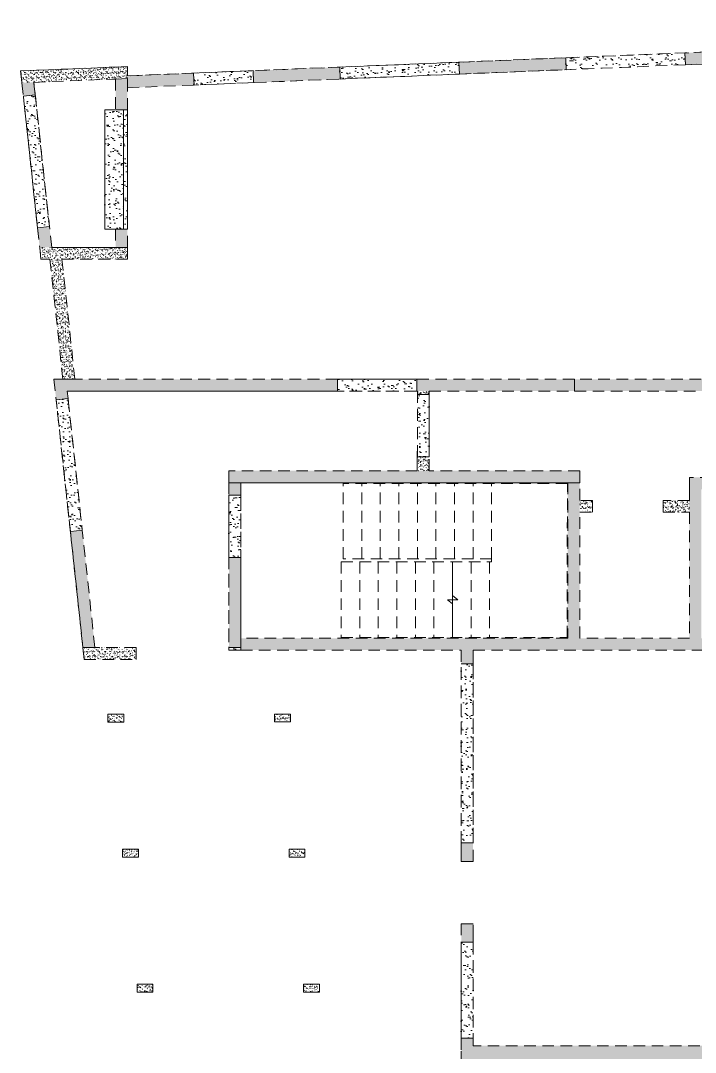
# Model space of a CAD drawing. Header units: metres. Extents: x 399 to 3028, y -427 to 863.
# Drawn here: x 559.36 to 569.55, y -398.82 to -383.24 of the extents above; entities that cross this region are included whole.
import ezdxf

# ---------------------------------------------------------------- set-up
doc = ezdxf.new("R2010")
doc.units = ezdxf.units.M
doc.linetypes.add('Caché', pattern=[0.265, 0.175, -0.09])
doc.linetypes.add('Projeté', pattern=[0.198437, 0.119063, -0.079375])
for name, color, linetype, lineweight in [('A-WALL', 113, 'Continuous', 18), ('A-WALL-PATT', 111, 'Continuous', 18), ('S-COLS', 52, 'Continuous', 18), ('S-STRS', 31, 'Continuous', 18), ('S-STRS-MBND', 31, 'Projeté', 18)]:
    doc.layers.add(name, color=color, linetype=linetype, lineweight=lineweight)
pattern_1 = [(37.5, (117.709333, -43.356), (-0.0020069574, 0.055181266), [0.004, -0.04, 0.004, -0.045, -0.046]), (37.5, (117.709333, -43.356), (-0.0020069574, 0.055181266), [-0.092, 0.004, -0.043]), (7.5, (117.70933, -43.356), (0.0509497245, 0.080337573), [0.004, -0.02, 0.004, -0.035, -0.015]), (7.5, (117.70933, -43.356), (0.0509497245, 0.080337573), [-0.063, 0.004, -0.011]), (327.5, (117.674333, -43.356), (0.0890447396, 0.0001853188), [0.004, -0.011, 0.004, -0.048, -0.067]), (327.5, (117.674333, -43.356), (0.0890447396, 0.0001853188), [-0.066, 0.004, -0.063]), (317.5, (117.67433, -43.356), (0.085935203, 0.025693205), [0.004, -0.003, 0.004, -0.03, -0.039]), (317.5, (117.67433, -43.356), (0.085935203, 0.025693205), [-0.041, 0.004, -0.035])]
pattern_2 = [(37.5, (117.70933, -43.356), (-0.004214223, 0.14676253), [0.003, -0.112, 0.003, -0.126, -0.124]), (37.5, (117.70933, -43.356), (-0.004214223, 0.14676253), [-0.245, 0.003, -0.12]), (7.5, (117.70933, -43.356), (0.135030934, 0.215468436), [0.003, -0.059, 0.003, -0.101, -0.04]), (7.5, (117.70933, -43.356), (0.135030934, 0.215468436), [-0.167, 0.003, -0.037]), (327.5, (117.61533, -43.356), (0.23745264, 0.000494183), [0.003, -0.035, 0.003, -0.134, -0.179]), (327.5, (117.61533, -43.356), (0.23745264, 0.000494183), [-0.175, 0.003, -0.176]), (317.5, (117.61533, -43.356), (0.22924279, 0.06663139), [0.003, -0.016, 0.003, -0.087, -0.103]), (317.5, (117.61533, -43.356), (0.22924279, 0.06663139), [-0.109, 0.003, -0.1])]

# ---------------------------------------------------------------- blocks, each defined once
blk = doc.blocks.new('P - AES_Poteau-V18-Plan VES _PB _2_')
at = {"layer": 'S-COLS', "linetype": 'Caché'}
h = blk.add_hatch(dxfattribs=at)
h.set_pattern_fill('FP_23', color=94, style=0, pattern_type=2)
h.set_pattern_definition([(37.441, (-443.168, 354.946), (-0.0019501338, 0.0551833034), [0.004, -0.04, 0.004, -0.045, -0.046]), (37.441, (-443.168, 354.946), (-0.0019501338, 0.0551833034), [-0.092, 0.004, -0.043]), (7.441, (-443.168, 354.946), (0.051032425, 0.080285065), [0.004, -0.02, 0.004, -0.035, -0.015]), (7.441, (-443.168, 354.946), (0.051032425, 0.080285065), [-0.063, 0.004, -0.011]), (327.441, (-443.203, 354.946), (0.0890448833, 9.36254e-05), [0.004, -0.011, 0.004, -0.048, -0.067]), (327.441, (-443.203, 354.946), (0.0890448833, 9.36254e-05), [-0.066, 0.004, -0.063]), (317.441, (-443.203, 354.946), (0.085961615, 0.0256047), [0.004, -0.003, 0.004, -0.03, -0.039]), (317.441, (-443.203, 354.946), (0.085961615, 0.0256047), [-0.041, 0.004, -0.035])])
h.paths.add_polyline_path([(0.12, 0.06), (0.12, -0.06), (-0.12, -0.06), (-0.12, 0.06)])
at = {"layer": 'S-COLS', "color": 94, "linetype": 'Caché'}
for p, q in [((0.12, 0.06), (-0.12, 0.06)), ((-0.12, 0.06), (-0.12, -0.06)), ((-0.12, -0.06), (-0.12, 0.06)), ((-0.12, 0.06), (0.12, 0.06)), ((-0.12, 0.06), (-0.12, 0.06)), ((0.12, -0.06), (0.12, 0.06)), ((0.12, 0.06), (0.12, -0.06)), ((0.12, 0.06), (0.12, 0.06)), ((-0.12, -0.06), (0.12, -0.06)), ((0.12, -0.06), (-0.12, -0.06)), ((-0.12, -0.06), (-0.12, -0.06)), ((0.12, -0.06), (0.12, -0.06))]:
    blk.add_line(p, q, dxfattribs=at)
blk = doc.blocks.new('P - AES_Poteau-V19-Plan VES _PB _2_')
at = {"layer": 'S-COLS', "linetype": 'Caché'}
h = blk.add_hatch(dxfattribs=at)
h.set_pattern_fill('FP_24', color=94, style=0, pattern_type=2)
h.set_pattern_definition([(37.441, (-442.951, 352.907), (-0.0019501338, 0.0551833034), [0.004, -0.04, 0.004, -0.045, -0.046]), (37.441, (-442.951, 352.907), (-0.0019501338, 0.0551833034), [-0.092, 0.004, -0.043]), (7.441, (-442.951, 352.907), (0.051032425, 0.080285065), [0.004, -0.02, 0.004, -0.035, -0.015]), (7.441, (-442.951, 352.907), (0.051032425, 0.080285065), [-0.063, 0.004, -0.011]), (327.441, (-442.986, 352.907), (0.0890448833, 9.36254e-05), [0.004, -0.011, 0.004, -0.048, -0.067]), (327.441, (-442.986, 352.907), (0.0890448833, 9.36254e-05), [-0.066, 0.004, -0.063]), (317.441, (-442.986, 352.907), (0.085961615, 0.0256047), [0.004, -0.003, 0.004, -0.03, -0.039]), (317.441, (-442.986, 352.907), (0.085961615, 0.0256047), [-0.041, 0.004, -0.035])])
h.paths.add_polyline_path([(0.12, 0.06), (0.12, -0.06), (-0.12, -0.06), (-0.12, 0.06)])
at = {"layer": 'S-COLS', "color": 94, "linetype": 'Caché'}
for p, q in [((0.12, 0.06), (-0.12, 0.06)), ((-0.12, 0.06), (-0.12, -0.06)), ((-0.12, -0.06), (-0.12, 0.06)), ((-0.12, 0.06), (0.12, 0.06)), ((-0.12, 0.06), (-0.12, 0.06)), ((0.12, -0.06), (0.12, 0.06)), ((0.12, 0.06), (0.12, -0.06)), ((0.12, 0.06), (0.12, 0.06)), ((-0.12, -0.06), (0.12, -0.06)), ((0.12, -0.06), (-0.12, -0.06)), ((-0.12, -0.06), (-0.12, -0.06)), ((0.12, -0.06), (0.12, -0.06))]:
    blk.add_line(p, q, dxfattribs=at)
blk = doc.blocks.new('P - AES_Poteau-V20-Plan VES _PB _2_')
at = {"layer": 'S-COLS', "linetype": 'Caché'}
h = blk.add_hatch(dxfattribs=at)
h.set_pattern_fill('FP_25', color=94, style=0, pattern_type=2)
h.set_pattern_definition([(37.441, (-442.733, 350.869), (-0.0019501338, 0.0551833034), [0.004, -0.04, 0.004, -0.045, -0.046]), (37.441, (-442.733, 350.869), (-0.0019501338, 0.0551833034), [-0.092, 0.004, -0.043]), (7.441, (-442.733, 350.869), (0.051032425, 0.080285065), [0.004, -0.02, 0.004, -0.035, -0.015]), (7.441, (-442.733, 350.869), (0.051032425, 0.080285065), [-0.063, 0.004, -0.011]), (327.441, (-442.768, 350.869), (0.0890448833, 9.36254e-05), [0.004, -0.011, 0.004, -0.048, -0.067]), (327.441, (-442.768, 350.869), (0.0890448833, 9.36254e-05), [-0.066, 0.004, -0.063]), (317.441, (-442.768, 350.869), (0.085961615, 0.0256047), [0.004, -0.003, 0.004, -0.03, -0.039]), (317.441, (-442.768, 350.869), (0.085961615, 0.0256047), [-0.041, 0.004, -0.035])])
h.paths.add_polyline_path([(0.12, 0.06), (0.12, -0.06), (-0.12, -0.06), (-0.12, 0.06)])
at = {"layer": 'S-COLS', "color": 94, "linetype": 'Caché'}
for p, q in [((0.12, 0.06), (-0.12, 0.06)), ((-0.12, 0.06), (-0.12, -0.06)), ((-0.12, -0.06), (-0.12, 0.06)), ((-0.12, 0.06), (0.12, 0.06)), ((-0.12, 0.06), (-0.12, 0.06)), ((0.12, -0.06), (0.12, 0.06)), ((0.12, 0.06), (0.12, -0.06)), ((0.12, 0.06), (0.12, 0.06)), ((-0.12, -0.06), (0.12, -0.06)), ((0.12, -0.06), (-0.12, -0.06)), ((-0.12, -0.06), (-0.12, -0.06)), ((0.12, -0.06), (0.12, -0.06))]:
    blk.add_line(p, q, dxfattribs=at)
blk = doc.blocks.new('FP_26-Plan VES _PB _2_')
at = {"layer": 'A-WALL', "color": 94}
for p, q in [((405.385, -384.668), (405.385, -384.667)), ((405.385, -384.667), (405.385, -384.667)), ((405.385, -384.667), (405.386, -384.667)), ((405.385, -384.669), (405.385, -384.668)), ((405.385, -384.668), (405.385, -384.668)), ((405.386, -384.815), (405.387, -384.814)), ((405.386, -384.815), (405.386, -384.815)), ((405.386, -384.815), (405.386, -384.815)), ((405.387, -384.814), (405.387, -384.813)), ((405.387, -384.814), (405.387, -384.814)), ((405.382, -384.865), (405.382, -384.865)), ((405.382, -384.865), (405.383, -384.865)), ((405.387, -384.961), (405.387, -384.96)), ((405.387, -384.962), (405.387, -384.961)), ((405.387, -384.961), (405.387, -384.961)), ((405.387, -384.961), (405.387, -384.961)), ((405.387, -384.962), (405.387, -384.962)), ((405.383, -385.014), (405.383, -385.015)), ((405.383, -385.015), (405.383, -385.015)), ((405.383, -385.015), (405.384, -385.015)), ((405.384, -385.015), (405.384, -385.016)), ((405.384, -385.016), (405.384, -385.016)), ((405.385, -385.061), (405.386, -385.061)), ((405.386, -385.061), (405.386, -385.061)), ((405.386, -385.322), (405.386, -385.322)), ((405.386, -385.322), (405.386, -385.323)), ((405.386, -385.323), (405.386, -385.323)), ((405.386, -385.323), (405.386, -385.324)), ((405.386, -385.324), (405.387, -385.324)), ((405.384, -385.456), (405.385, -385.456)), ((405.385, -385.456), (405.386, -385.456)), ((405.387, -385.652), (405.387, -385.652)), ((405.387, -385.652), (405.387, -385.652)), ((405.376, -385.851), (405.377, -385.851)), ((405.377, -385.851), (405.377, -385.852)), ((405.377, -385.852), (405.377, -385.852)), ((405.377, -385.852), (405.378, -385.853)), ((405.378, -385.853), (405.378, -385.853)), ((405.386, -385.778), (405.386, -385.778)), ((405.386, -385.778), (405.386, -385.779)), ((405.386, -385.779), (405.387, -385.779)), ((405.387, -385.779), (405.387, -385.779)), ((405.387, -385.779), (405.387, -385.78)), ((405.386, -386.047), (405.387, -386.047)), ((405.387, -386.047), (405.387, -386.047)), ((405.387, -386.086), (405.387, -386.086))]:
    blk.add_line(p, q, dxfattribs=at)
blk = doc.blocks.new('FP_25-Plan VES _PB _2_')
at = {"layer": 'A-WALL'}
blk.add_line((405.394, -386.389), (405.394, -384.589), dxfattribs=at)
at = {"layer": 'A-WALL', "color": 94}
blk.add_blockref('FP_26-Plan VES _PB _2_', (0, 0), dxfattribs=at)

msp = doc.modelspace()

# ---------------------------------------------------------------- hatches: boundary and pattern name
at = {"layer": 'A-WALL', "linetype": 'Caché'}
h = msp.add_hatch(dxfattribs=at)
h.set_pattern_fill('FP_14', color=94, style=0, pattern_type=2)
h.set_pattern_definition(pattern_2)
h.paths.add_polyline_path([(564.1806, -383.9441), (565.9791, -383.8699), (565.9865, -384.0497), (564.188, -384.124)])
h = msp.add_hatch(dxfattribs=at)
h.set_pattern_fill('FP_14', color=94, style=0, pattern_type=2)
h.set_pattern_definition(pattern_2)
h.paths.add_polyline_path([(567.5899, -383.8034), (569.3884, -383.7291), (569.3958, -383.909), (567.5974, -383.9832)])
h = msp.add_hatch(dxfattribs=at)
h.set_pattern_fill('FP_14', color=94, style=0, pattern_type=2)
h.set_pattern_definition(pattern_2)
h.paths.add_polyline_path([(561.9738, -384.0352), (562.873, -383.9981), (562.8804, -384.178), (561.9812, -384.2151)])
h = msp.add_hatch(dxfattribs=at)
h.set_pattern_fill('FP_14', color=94, style=0, pattern_type=2)
h.set_pattern_definition(pattern_2)
h.paths.add_polyline_path([(559.4058, -384.3823), (559.5848, -384.363), (559.7994, -386.3515), (559.6204, -386.3708)])
at = {"layer": 'A-WALL'}
h = msp.add_hatch(dxfattribs=at)
h.set_pattern_fill('FP_48', color=94, style=0, pattern_type=2)
h.set_pattern_definition([(37.61, (121.20933, -43.356), (-0.004495979, 0.14675417), [0.003, -0.112, 0.003, -0.126, -0.124]), (37.61, (121.20933, -43.356), (-0.004495979, 0.14675417), [-0.245, 0.003, -0.12]), (7.529, (121.20933, -43.356), (0.13393048, 0.215405726), [0.003, -0.059, 0.003, -0.101, -0.04]), (7.529, (121.20933, -43.356), (0.13393048, 0.215405726), [-0.166, 0.003, -0.037]), (327.397, (121.11533, -43.356), (0.23661072, 0.000606132), [0.003, -0.035, 0.003, -0.133, -0.179]), (327.397, (121.11533, -43.356), (0.23661072, 0.000606132), [-0.175, 0.003, -0.175]), (317.387, (121.11533, -43.356), (0.228637815, 0.06685619), [0.003, -0.016, 0.003, -0.086, -0.103]), (317.387, (121.11533, -43.356), (0.228637815, 0.06685619), [-0.109, 0.003, -0.099])])
h.paths.add_polyline_path([(560.6366, -386.3888), (560.6366, -384.5888), (560.8984, -384.5888), (560.8984, -386.3888)])
h = msp.add_hatch(dxfattribs=at)
h.set_pattern_fill('FP_14', color=94, style=0, pattern_type=2)
h.set_pattern_definition(pattern_2)
h.paths.add_polyline_path([(560.9166, -386.3888), (560.9166, -384.5888), (560.9766, -384.5888), (560.9766, -386.3888)])
at = {"layer": 'A-WALL', "linetype": 'Caché'}
h = msp.add_hatch(dxfattribs=at)
h.set_pattern_fill('FP_14', color=94, style=0, pattern_type=2)
h.set_pattern_definition(pattern_2)
h.paths.add_polyline_path([(564.1452, -388.8353), (564.1452, -388.6553), (565.3452, -388.6553), (565.3452, -388.8353)])
h = msp.add_hatch(dxfattribs=at)
h.set_pattern_fill('FP_14', color=94, style=0, pattern_type=2)
h.set_pattern_definition(pattern_2)
h.paths.add_polyline_path([(560.1155, -390.9541), (559.9009, -388.9656), (560.0799, -388.9463), (560.2945, -390.9348)])
h = msp.add_hatch(dxfattribs=at)
h.set_pattern_fill('FP_14', color=94, style=0, pattern_type=2)
h.set_pattern_definition(pattern_2)
h.paths.add_polyline_path([(565.5319, -388.8879), (565.5312, -389.8279), (565.3512, -389.8278), (565.3519, -388.8878)])
h = msp.add_hatch(dxfattribs=at)
h.set_pattern_fill('FP_14', color=94, style=0, pattern_type=2)
h.set_pattern_definition(pattern_2)
h.paths.add_polyline_path([(562.6868, -391.3478), (562.5068, -391.3478), (562.5068, -390.4078), (562.6868, -390.4078)])
h = msp.add_hatch(dxfattribs=at)
h.set_pattern_fill('FP_14', color=94, style=0, pattern_type=2)
h.set_pattern_definition(pattern_2)
h.paths.add_polyline_path([(562.6868, -392.7038), (562.6868, -392.7445), (562.5068, -392.7445), (562.5068, -392.7038)])
h = msp.add_hatch(dxfattribs=at)
h.set_pattern_fill('FP_14', color=94, style=0, pattern_type=2)
h.set_pattern_definition(pattern_2)
h.paths.add_polyline_path([(566.013, -392.9537), (566.193, -392.9537), (566.193, -395.6537), (566.013, -395.6537)])
h = msp.add_hatch(dxfattribs=at)
h.set_pattern_fill('FP_14', color=94, style=0, pattern_type=2)
h.set_pattern_definition(pattern_2)
h.paths.add_polyline_path([(566.013, -397.1515), (566.193, -397.1515), (566.1931, -398.6015), (566.0131, -398.6015)])
at = {"layer": 'A-WALL-PATT'}
h = msp.add_hatch(dxfattribs=at)
h.set_pattern_fill('FP_13', color=94, style=0, pattern_type=2)
h.set_pattern_definition(pattern_1)
h.paths.add_polyline_path([(561.9738, -384.0352), (561.9812, -384.2151), (560.9766, -384.2566), (560.9766, -384.1164), (560.9766, -384.0764)])
h.paths.add_polyline_path([(564.1806, -383.9441), (564.188, -384.124), (562.8804, -384.178), (562.873, -383.9981)])
h.paths.add_polyline_path([(567.5899, -383.8034), (567.5974, -383.9832), (565.9865, -384.0497), (565.9791, -383.8699)])
h.paths.add_polyline_path([(570.7985, -383.6709), (570.8059, -383.8508), (570.3824, -383.8683), (570.1824, -383.8765), (569.3958, -383.909), (569.3884, -383.7291)])
h.paths.add_polyline_path([(572.6591, -383.5941), (572.6666, -383.774), (571.7051, -383.8136), (571.6977, -383.6338)])
h.paths.add_polyline_path([(575.1496, -383.4913), (575.1571, -383.6711), (573.5658, -383.7368), (573.5584, -383.557)])
h.paths.add_polyline_path([(578.474, -383.354), (578.4814, -383.5339), (576.9555, -383.5969), (576.9481, -383.417)])
h.paths.add_polyline_path([(581.166, -383.2429), (581.166, -383.4231), (580.986, -383.4305), (580.2799, -383.4596), (580.2725, -383.2798)])
h = msp.add_hatch(dxfattribs=at)
h.set_pattern_fill('FP_13', color=94, style=0, pattern_type=2)
h.set_pattern_definition(pattern_1)
h.paths.add_polyline_path([(560.9766, -383.9363), (560.9766, -384.0764), (560.9766, -384.1164), (560.7966, -384.1239), (559.5645, -384.1747), (559.3842, -384.1822), (559.3649, -384.0028)])
h = msp.add_hatch(dxfattribs=at)
h.set_pattern_fill('FP_13', color=94, style=0, pattern_type=2)
h.set_pattern_definition(pattern_1)
h.paths.add_polyline_path([(559.6204, -386.3708), (559.7994, -386.3515), (559.8333, -386.6653), (559.6522, -386.6653)])
h.paths.add_polyline_path([(559.3842, -384.1822), (559.5645, -384.1747), (559.5848, -384.363), (559.4058, -384.3823)])
h = msp.add_hatch(dxfattribs=at)
h.set_pattern_fill('FP_13', color=94, style=0, pattern_type=2)
h.set_pattern_definition(pattern_1)
h.paths.add_polyline_path([(560.9766, -384.5888), (560.7966, -384.5888), (560.7966, -384.1239), (560.9766, -384.1164), (560.9766, -384.2566)])
h.paths.add_polyline_path([(560.9766, -386.6653), (560.7966, -386.6653), (560.7966, -386.3888), (560.9766, -386.3888)])
h = msp.add_hatch(dxfattribs=at)
h.set_pattern_fill('FP_13', color=94, style=0, pattern_type=2)
h.set_pattern_definition(pattern_1)
h.paths.add_polyline_path([(559.6717, -386.8453), (559.6522, -386.6653), (559.8333, -386.6653), (560.7966, -386.6653), (560.9766, -386.6653), (560.9766, -386.8453), (559.9882, -386.8453), (559.8072, -386.8453)])
h = msp.add_hatch(dxfattribs=at)
h.set_pattern_fill('FP_13', color=94, style=0, pattern_type=2)
h.set_pattern_definition(pattern_1)
h.paths.add_polyline_path([(560.1833, -388.6554), (560.0485, -388.6554), (560.0022, -388.6554), (559.8072, -386.8453), (559.9882, -386.8453)])
h = msp.add_hatch(dxfattribs=at)
h.set_pattern_fill('FP_13', color=94, style=0, pattern_type=2)
h.set_pattern_definition(pattern_1)
h.paths.add_polyline_path([(560.1155, -390.9541), (560.2945, -390.9348), (560.4854, -392.7038), (560.3044, -392.7038)])
h.paths.add_polyline_path([(559.8674, -388.6554), (560.0022, -388.6554), (560.0485, -388.6554), (560.0679, -388.8354), (560.0799, -388.9463), (559.9009, -388.9656)])
h = msp.add_hatch(dxfattribs=at)
h.set_pattern_fill('FP_13', color=94, style=0, pattern_type=2)
h.set_pattern_definition(pattern_1)
h.paths.add_polyline_path([(565.3452, -388.8353), (565.3452, -388.6553), (567.7229, -388.6553), (567.7229, -388.8353), (565.5319, -388.8353), (565.3519, -388.8353)])
h.paths.add_polyline_path([(560.0679, -388.8354), (560.0485, -388.6554), (560.1833, -388.6554), (564.1452, -388.6553), (564.1452, -388.8353)])
h = msp.add_hatch(dxfattribs=at)
h.set_pattern_fill('FP_13', color=94, style=0, pattern_type=2)
h.set_pattern_definition(pattern_1)
h.paths.add_polyline_path([(575.4967, -388.8351), (575.4967, -388.6551), (575.6397, -388.6551), (575.6397, -388.8351)])
h.paths.add_polyline_path([(567.7229, -388.8353), (567.7229, -388.6553), (570.1824, -388.6552), (570.3824, -388.6552), (574.5567, -388.6552), (574.5567, -388.8352)])
h = msp.add_hatch(dxfattribs=at)
h.set_pattern_fill('FP_13', color=94, style=0, pattern_type=2)
h.set_pattern_definition(pattern_1)
h.paths.add_polyline_path([(565.5319, -388.8879), (565.3519, -388.8878), (565.3519, -388.8353), (565.5319, -388.8353)])
h.paths.add_polyline_path([(565.5311, -390.0378), (565.3511, -390.0378), (565.3512, -389.8278), (565.5312, -389.8279)])
h = msp.add_hatch(dxfattribs=at)
h.set_pattern_fill('FP_13', color=94, style=0, pattern_type=2)
h.set_pattern_definition(pattern_1)
h.paths.add_polyline_path([(562.5068, -390.2178), (562.5068, -390.0378), (565.3511, -390.0378), (565.5311, -390.0378), (567.8021, -390.0378), (567.8021, -390.2178), (567.6221, -390.2178), (562.6868, -390.2178)])
h = msp.add_hatch(dxfattribs=at)
h.set_pattern_fill('FP_13', color=94, style=0, pattern_type=2)
h.set_pattern_definition(pattern_1)
h.paths.add_polyline_path([(562.6868, -390.4078), (562.5068, -390.4078), (562.5068, -390.2178), (562.6868, -390.2178)])
h.paths.add_polyline_path([(562.6868, -392.7038), (562.5068, -392.7038), (562.5068, -391.3478), (562.6868, -391.3478)])
h = msp.add_hatch(dxfattribs=at)
h.set_pattern_fill('FP_13', color=94, style=0, pattern_type=2)
h.set_pattern_definition(pattern_1)
h.paths.add_polyline_path([(567.8021, -392.5645), (567.6221, -392.5645), (567.6221, -390.2178), (567.8021, -390.2178), (567.8021, -390.4845), (567.8021, -390.6645)])
h = msp.add_hatch(dxfattribs=at)
h.set_pattern_fill('FP_13', color=94, style=0, pattern_type=2)
h.set_pattern_definition(pattern_1)
h.paths.add_polyline_path([(570.7349, -390.3176), (570.7349, -390.1376), (575.6397, -390.1376), (575.8197, -390.1376), (575.8197, -390.3176), (572.0596, -390.3176), (571.8796, -390.3176)])
h.paths.add_polyline_path([(569.4568, -390.3176), (569.4568, -390.1376), (569.7949, -390.1376), (569.7949, -390.3176), (569.6368, -390.3176)])
h = msp.add_hatch(dxfattribs=at)
h.set_pattern_fill('FP_13', color=94, style=0, pattern_type=2)
h.set_pattern_definition(pattern_1)
h.paths.add_polyline_path([(569.4568, -390.3176), (569.6368, -390.3176), (569.6368, -391.5144), (569.6368, -391.6644), (569.6369, -392.5645), (569.4569, -392.5645), (569.4568, -390.6645), (569.4568, -390.4845)])
h = msp.add_hatch(dxfattribs=at)
h.set_pattern_fill('FP_13', color=94, style=0, pattern_type=2)
h.set_pattern_definition(pattern_1)
h.paths.add_polyline_path([(569.0624, -390.6645), (569.0624, -390.4845), (569.4568, -390.4845), (569.4568, -390.6645)])
h.paths.add_polyline_path([(567.8021, -390.6645), (567.8021, -390.4845), (567.9924, -390.4845), (567.9924, -390.6645)])
h = msp.add_hatch(dxfattribs=at)
h.set_pattern_fill('FP_13', color=94, style=0, pattern_type=2)
h.set_pattern_definition(pattern_1)
h.paths.add_polyline_path([(562.6868, -392.7445), (562.6868, -392.5645), (567.6221, -392.5645), (567.8021, -392.5645), (569.4569, -392.5645), (569.6369, -392.5645), (571.8796, -392.5645), (572.0596, -392.5645), (579.1993, -392.5645), (579.1993, -392.7445), (577.493, -392.7445), (577.313, -392.7445), (570.619, -392.7445), (570.459, -392.7445), (566.193, -392.7445), (566.013, -392.7445)])
h = msp.add_hatch(dxfattribs=at)
h.set_pattern_fill('FP_13', color=94, style=0, pattern_type=2)
h.set_pattern_definition(pattern_1)
h.paths.add_polyline_path([(561.1069, -392.7038), (561.1069, -392.8838), (560.3238, -392.8838), (560.3044, -392.7038), (560.4854, -392.7038)])
h = msp.add_hatch(dxfattribs=at)
h.set_pattern_fill('FP_13', color=94, style=0, pattern_type=2)
h.set_pattern_definition(pattern_1)
h.paths.add_polyline_path([(566.193, -392.9537), (566.013, -392.9537), (566.013, -392.7445), (566.193, -392.7445)])
h.paths.add_polyline_path([(566.193, -395.9337), (566.013, -395.9337), (566.013, -395.6537), (566.193, -395.6537)])
h.paths.add_polyline_path([(566.193, -397.1515), (566.013, -397.1515), (566.013, -396.8737), (566.193, -396.8737)])
h.paths.add_polyline_path([(566.1931, -399.0061), (566.0131, -399.0061), (566.0131, -398.6015), (566.1931, -398.6015), (566.1931, -398.7163), (566.1931, -398.9163)])
h.paths.add_polyline_path([(566.1931, -402.1374), (566.0131, -402.1374), (566.0131, -401.7061), (566.1931, -401.7061)])
h.paths.add_polyline_path([(566.1931, -403.2079), (566.0131, -403.2079), (566.0131, -403.0774), (566.1931, -403.0774)])
h.paths.add_polyline_path([(566.1932, -405.0247), (566.0132, -405.0247), (566.0132, -404.6479), (566.1932, -404.6479), (566.1932, -404.7685), (566.1932, -404.9685)])
h.paths.add_polyline_path([(566.1932, -406.8306), (566.0132, -406.8306), (566.0132, -406.4647), (566.1932, -406.4647)])
h.paths.add_polyline_path([(566.1932, -408.0303), (566.0132, -408.0303), (566.0132, -407.7706), (566.1932, -407.7706)])
h.paths.add_polyline_path([(566.1932, -411.0699), (566.0132, -411.0699), (566.0132, -410.7303), (566.1932, -410.7303), (566.1932, -410.8196), (566.1932, -411.0196)])
h.paths.add_polyline_path([(566.1933, -412.7024), (566.0133, -412.7024), (566.0133, -412.5199), (566.1933, -412.5199)])
h.paths.add_polyline_path([(566.1933, -414.8345), (566.0133, -414.8345), (566.0133, -413.6424), (566.1933, -413.6424)])
h.paths.add_polyline_path([(566.1933, -416.8815), (566.0133, -416.8666), (566.0133, -416.6345), (566.1933, -416.6345)])
h = msp.add_hatch(dxfattribs=at)
h.set_pattern_fill('FP_13', color=94, style=0, pattern_type=2)
h.set_pattern_definition(pattern_1)
h.paths.add_polyline_path([(577.3131, -398.7161), (577.3131, -398.9161), (570.619, -398.9162), (570.459, -398.9162), (566.1931, -398.9163), (566.1931, -398.7163)])
at = {"layer": 'S-COLS', "linetype": 'Caché'}
h = msp.add_hatch(dxfattribs=at)
h.set_pattern_fill('FP_13', color=94, style=0, pattern_type=2)
h.set_pattern_definition(pattern_1)
h.paths.add_polyline_path([(563.4359, -393.8293), (563.1959, -393.8295), (563.1957, -393.7095), (563.4357, -393.7093)])
h = msp.add_hatch(dxfattribs=at)
h.set_pattern_fill('FP_13', color=94, style=0, pattern_type=2)
h.set_pattern_definition(pattern_1)
h.paths.add_polyline_path([(563.6555, -395.8675), (563.4155, -395.8677), (563.4154, -395.7477), (563.6554, -395.7475)])
h = msp.add_hatch(dxfattribs=at)
h.set_pattern_fill('FP_13', color=94, style=0, pattern_type=2)
h.set_pattern_definition(pattern_1)
h.paths.add_polyline_path([(563.8752, -397.9057), (563.6352, -397.9059), (563.6351, -397.7859), (563.8751, -397.7857)])

# ---------------------------------------------------------------- linework, layer by layer
at = {"layer": 'A-WALL', "color": 94, "linetype": 'Caché'}
for p, q in [((580.9861, -383.2503), (560.9766, -384.0764)), ((570.7985, -383.6709), (569.3884, -383.7291)), ((560.9766, -384.2566), (570.1824, -383.8765)), ((564.1806, -383.9441), (565.9791, -383.8699)), ((567.5899, -383.8034), (565.9791, -383.8699)), ((565.9791, -383.8699), (565.9865, -384.0497)), ((565.9791, -383.8699), (565.9791, -383.8699)), ((565.9865, -384.0497), (565.9791, -383.8699)), ((567.5899, -383.8034), (569.3884, -383.7291)), ((567.5974, -383.9832), (567.5899, -383.8034)), ((567.5899, -383.8034), (567.5899, -383.8034)), ((567.5974, -383.9832), (567.5899, -383.8034)), ((569.3884, -383.7291), (569.3958, -383.909)), ((569.3884, -383.7291), (569.3884, -383.7291)), ((569.3958, -383.909), (569.3884, -383.7291)), ((569.3958, -383.909), (570.1824, -383.8765)), ((560.9766, -383.9363), (559.3649, -384.0028)), ((560.8829, -383.9402), (559.3649, -384.0028)), ((559.3649, -384.0028), (559.3842, -384.1822)), ((559.3649, -384.0028), (559.3649, -384.0028)), ((559.3842, -384.1822), (559.3649, -384.0028)), ((560.9766, -383.9363), (560.8829, -383.9402)), ((560.9766, -384.0764), (560.9766, -383.9363)), ((560.9766, -383.9363), (560.9766, -383.9363)), ((560.9766, -383.9363), (560.9766, -384.0764)), ((561.9738, -384.0352), (560.9766, -384.0764)), ((561.9738, -384.0352), (562.873, -383.9981)), ((561.9812, -384.2151), (561.9738, -384.0352)), ((561.9738, -384.0352), (561.9738, -384.0352)), ((561.9812, -384.2151), (561.9738, -384.0352)), ((564.1806, -383.9441), (562.873, -383.9981)), ((562.873, -383.9981), (562.8804, -384.178)), ((562.873, -383.9981), (562.873, -383.9981)), ((562.8804, -384.178), (562.873, -383.9981)), ((564.188, -384.124), (564.1806, -383.9441)), ((564.1806, -383.9441), (564.1806, -383.9441)), ((564.188, -384.124), (564.1806, -383.9441)), ((565.9865, -384.0497), (567.5974, -383.9832)), ((569.3958, -383.909), (567.5974, -383.9832)), ((567.5974, -383.9832), (567.5974, -383.9832)), ((569.3958, -383.909), (569.3958, -383.909)), ((559.3842, -384.1822), (559.4058, -384.3823)), ((559.3842, -384.1822), (559.6522, -386.6653)), ((559.5645, -384.1747), (560.8903, -384.12)), ((559.5645, -384.1747), (560.7966, -384.1239)), ((559.5848, -384.363), (559.5645, -384.1747)), ((559.5645, -384.1747), (559.5645, -384.1747)), ((559.8333, -386.6653), (559.5645, -384.1747)), ((560.7966, -384.1239), (560.9766, -384.1164)), ((560.7966, -384.1239), (560.7966, -384.5888)), ((560.7966, -384.1239), (560.7966, -384.1239)), ((560.7966, -384.1239), (560.7966, -384.5888)), ((560.8903, -384.12), (560.9766, -384.1164)), ((560.9766, -384.0764), (560.9766, -384.0764)), ((560.9766, -384.2566), (560.9766, -384.1164)), ((560.9766, -384.5888), (560.9766, -384.1164)), ((560.9766, -384.1164), (560.9766, -384.1164)), ((562.8804, -384.178), (561.9812, -384.2151)), ((562.8804, -384.178), (564.188, -384.124)), ((562.8804, -384.178), (562.8804, -384.178)), ((565.9865, -384.0497), (564.188, -384.124)), ((564.188, -384.124), (564.188, -384.124)), ((565.9865, -384.0497), (565.9865, -384.0497)), ((560.9766, -384.2566), (561.9812, -384.2151)), ((560.9766, -384.2566), (560.9766, -384.2566)), ((560.9766, -384.5888), (560.9766, -384.2566)), ((561.9812, -384.2151), (561.9812, -384.2151)), ((559.4058, -384.3823), (559.5848, -384.363)), ((559.5848, -384.363), (559.4058, -384.3823)), ((559.6204, -386.3708), (559.4058, -384.3823)), ((559.4058, -384.3823), (559.4058, -384.3823)), ((559.5848, -384.363), (559.5848, -384.363)), ((559.5848, -384.363), (559.7994, -386.3515)), ((560.7966, -384.5888), (560.9766, -384.5888)), ((560.9766, -384.5888), (560.7966, -384.5888)), ((560.7966, -384.5888), (560.7966, -384.5888)), ((560.9766, -384.5888), (560.9766, -384.5888)), ((559.7994, -386.3515), (559.6204, -386.3708)), ((559.7994, -386.3515), (559.6204, -386.3708)), ((559.6204, -386.3708), (559.6522, -386.6653)), ((559.6204, -386.3708), (559.6204, -386.3708)), ((559.8333, -386.6653), (559.7994, -386.3515)), ((559.7994, -386.3515), (559.7994, -386.3515)), ((560.9766, -386.3888), (560.7966, -386.3888)), ((560.7966, -386.3888), (560.7966, -386.6653)), ((560.7966, -386.3888), (560.9766, -386.3888)), ((560.7966, -386.3888), (560.7966, -386.3888)), ((560.7966, -386.3888), (560.7966, -386.6653)), ((560.9766, -386.6653), (560.9766, -386.3888)), ((560.9766, -386.6653), (560.9766, -386.3888)), ((560.9766, -386.3888), (560.9766, -386.3888)), ((559.6522, -386.6653), (559.6717, -386.8453)), ((559.6717, -386.8453), (559.6522, -386.6653)), ((560.7966, -386.6653), (559.8333, -386.6653)), ((560.9766, -386.6653), (559.8333, -386.6653)), ((559.8333, -386.6653), (559.8333, -386.6653)), ((560.9766, -386.6653), (560.7966, -386.6653)), ((560.7966, -386.6653), (560.7966, -386.6653)), ((560.9766, -386.8453), (560.9766, -386.6653)), ((560.9766, -386.6653), (560.9766, -386.8453)), ((560.9766, -386.6653), (560.9766, -386.6653)), ((559.6717, -386.8453), (559.8072, -386.8453)), ((559.6717, -386.8453), (559.8072, -386.8453)), ((559.6717, -386.8453), (559.6717, -386.8453)), ((559.8072, -386.8453), (560.0022, -388.6554)), ((559.8072, -386.8453), (559.8072, -386.8453)), ((559.8072, -386.8453), (560.0022, -388.6554)), ((559.9882, -386.8453), (560.9766, -386.8453)), ((559.9882, -386.8453), (560.9766, -386.8453)), ((560.1833, -388.6554), (559.9882, -386.8453)), ((560.1833, -388.6554), (559.9882, -386.8453)), ((559.9882, -386.8453), (559.9882, -386.8453)), ((560.9766, -386.8453), (560.9766, -386.8453)), ((559.8674, -388.6554), (559.9009, -388.9656)), ((560.0022, -388.6554), (559.8674, -388.6554)), ((559.8674, -388.6554), (559.8674, -388.6554)), ((559.8674, -388.6554), (560.3044, -392.7038)), ((559.8674, -388.6554), (560.0485, -388.6554)), ((560.1833, -388.6554), (560.0022, -388.6554)), ((560.0022, -388.6554), (560.0022, -388.6554)), ((560.1833, -388.6554), (560.0485, -388.6554)), ((564.1452, -388.6553), (560.1833, -388.6554)), ((567.7229, -388.6553), (560.1833, -388.6554)), ((560.1833, -388.6554), (560.1833, -388.6554)), ((564.1452, -388.8353), (564.1452, -388.6553)), ((564.1452, -388.6553), (564.1452, -388.8353)), ((564.1452, -388.6553), (564.1452, -388.6553)), ((564.1452, -388.6553), (565.3452, -388.6553)), ((567.7229, -388.6553), (565.3452, -388.6553)), ((565.3452, -388.6553), (565.3452, -388.8353)), ((565.3452, -388.8353), (565.3452, -388.6553)), ((565.3452, -388.6553), (565.3452, -388.6553)), ((570.1824, -388.6552), (567.7229, -388.6553)), ((570.1824, -388.6552), (567.7229, -388.6553)), ((567.7229, -388.6553), (567.7229, -388.8353)), ((567.7229, -388.6553), (567.7229, -388.6553)), ((567.7229, -388.8353), (567.7229, -388.6553)), ((567.7229, -388.6553), (567.7229, -388.6553)), ((560.0679, -388.8354), (564.1452, -388.8353)), ((560.0799, -388.9463), (560.0679, -388.8354)), ((560.4854, -392.7038), (560.0679, -388.8354)), ((560.0679, -388.8354), (560.0679, -388.8354)), ((560.0679, -388.8354), (560.2027, -388.8354)), ((560.2027, -388.8354), (565.3519, -388.8353)), ((565.3452, -388.8353), (564.1452, -388.8353)), ((564.1452, -388.8353), (564.1452, -388.8353)), ((565.3452, -388.8353), (565.3519, -388.8353)), ((565.3452, -388.8353), (565.3452, -388.8353)), ((565.3519, -388.8353), (565.3511, -390.0378)), ((565.3519, -388.8353), (565.3519, -388.8878)), ((565.3519, -388.8353), (565.3519, -388.8353)), ((565.5311, -390.0378), (565.5319, -388.8353)), ((565.5319, -388.8353), (567.7229, -388.8353)), ((565.5319, -388.8353), (567.7229, -388.8353)), ((565.5319, -388.8879), (565.5319, -388.8353)), ((565.5319, -388.8353), (565.5319, -388.8353)), ((567.7229, -388.8353), (574.5567, -388.8352)), ((567.7229, -388.8353), (574.5567, -388.8352)), ((567.7229, -388.8353), (567.7229, -388.8353)), ((567.7229, -388.8353), (567.7229, -388.8353)), ((559.9009, -388.9656), (560.0799, -388.9463)), ((560.0799, -388.9463), (559.9009, -388.9656)), ((560.1155, -390.9541), (559.9009, -388.9656)), ((559.9009, -388.9656), (559.9009, -388.9656)), ((560.0799, -388.9463), (560.0799, -388.9463)), ((560.0799, -388.9463), (560.2945, -390.9348)), ((565.3512, -389.8278), (565.3519, -388.8878)), ((565.3519, -388.8878), (565.5319, -388.8879)), ((565.5319, -388.8879), (565.3519, -388.8878)), ((565.3519, -388.8878), (565.3519, -388.8878)), ((565.5319, -388.8879), (565.5312, -389.8279)), ((565.5319, -388.8879), (565.5319, -388.8879)), ((565.3512, -389.8278), (565.3511, -390.0378)), ((565.5312, -389.8279), (565.3512, -389.8278)), ((565.3512, -389.8278), (565.5312, -389.8279)), ((565.3512, -389.8278), (565.3512, -389.8278)), ((565.5311, -390.0378), (565.5312, -389.8279)), ((565.5312, -389.8279), (565.5312, -389.8279)), ((565.3511, -390.0378), (562.5068, -390.0378)), ((562.5068, -390.0378), (562.5068, -390.2178)), ((562.5068, -390.2178), (562.5068, -390.0378)), ((562.5068, -390.0378), (562.5068, -390.0378)), ((565.3511, -390.0378), (562.5068, -390.0378)), ((565.3511, -390.0378), (565.3511, -390.0378)), ((567.8021, -390.0378), (565.5311, -390.0378)), ((567.8021, -390.0378), (565.5311, -390.0378)), ((565.5311, -390.0378), (565.5311, -390.0378)), ((567.8021, -390.2178), (567.8021, -390.0378)), ((567.8021, -390.0378), (567.8021, -390.2178)), ((567.8021, -390.0378), (567.8021, -390.0378)), ((562.5068, -390.2178), (567.8021, -390.2178)), ((562.5068, -390.2178), (562.5068, -390.4078)), ((562.5068, -390.2178), (562.6868, -390.2178)), ((562.5068, -390.2178), (562.5068, -390.2178)), ((562.5068, -390.2178), (562.5068, -390.2178)), ((562.5068, -390.2178), (562.5068, -392.7038)), ((562.6868, -390.2178), (567.6221, -390.2178)), ((562.6868, -390.4078), (562.6868, -390.2178)), ((562.6868, -392.5645), (562.6868, -390.2178)), ((562.6868, -390.2178), (562.6868, -390.2178)), ((567.6221, -390.2178), (567.6221, -392.5645)), ((567.6221, -390.2178), (567.8021, -390.2178)), ((567.6221, -390.2178), (567.6221, -390.2178)), ((567.6221, -390.2178), (567.6221, -392.5645)), ((567.8021, -390.2178), (567.8021, -390.2178)), ((567.8021, -390.4845), (567.8021, -390.2178)), ((567.8021, -390.4845), (567.8021, -390.2178)), ((569.7949, -390.1376), (569.4568, -390.1376)), ((569.4568, -390.1376), (569.4568, -390.3176)), ((569.4568, -390.3176), (569.4568, -390.1376)), ((569.7949, -390.1376), (569.4568, -390.1376)), ((569.4568, -390.1376), (569.4568, -390.1376)), ((562.5068, -390.4078), (562.6868, -390.4078)), ((562.6868, -390.4078), (562.5068, -390.4078)), ((562.5068, -390.4078), (562.5068, -390.4078)), ((562.5068, -391.3478), (562.5068, -390.4078)), ((562.6868, -390.4078), (562.6868, -391.3478)), ((562.6868, -390.4078), (562.6868, -390.4078)), ((569.4568, -390.3176), (569.4568, -390.4845)), ((569.4568, -390.3176), (569.4568, -390.4845)), ((567.9924, -390.4845), (567.8021, -390.4845)), ((567.9924, -390.4845), (567.8021, -390.4845)), ((567.8021, -390.4845), (567.8021, -390.4845)), ((567.9924, -390.6645), (567.9924, -390.4845)), ((567.9924, -390.4845), (567.9924, -390.6645)), ((567.9924, -390.4845), (567.9924, -390.4845)), ((569.4568, -390.4845), (569.0624, -390.4845)), ((569.0624, -390.4845), (569.0624, -390.6645)), ((569.0624, -390.6645), (569.0624, -390.4845)), ((569.4568, -390.4845), (569.0624, -390.4845)), ((569.0624, -390.4845), (569.0624, -390.4845)), ((569.4568, -390.4845), (569.4568, -390.4845)), ((567.8021, -392.5645), (567.8021, -390.6645)), ((567.8021, -392.5645), (567.8021, -390.6645)), ((567.8021, -390.6645), (567.9924, -390.6645)), ((567.8021, -390.6645), (567.8021, -390.6645)), ((567.8021, -390.6645), (567.9924, -390.6645)), ((567.9924, -390.6645), (567.9924, -390.6645)), ((569.0624, -390.6645), (569.4568, -390.6645)), ((569.0624, -390.6645), (569.0624, -390.6645)), ((569.0624, -390.6645), (569.4568, -390.6645)), ((569.4568, -390.6645), (569.4569, -392.5645)), ((569.4568, -390.6645), (569.4569, -392.5645)), ((569.4568, -390.6645), (569.4568, -390.6645)), ((560.2945, -390.9348), (560.1155, -390.9541)), ((560.2945, -390.9348), (560.1155, -390.9541)), ((560.1155, -390.9541), (560.3044, -392.7038)), ((560.1155, -390.9541), (560.1155, -390.9541)), ((560.4854, -392.7038), (560.2945, -390.9348)), ((560.2945, -390.9348), (560.2945, -390.9348)), ((562.6868, -391.3478), (562.5068, -391.3478)), ((562.5068, -391.3478), (562.5068, -392.7038)), ((562.5068, -391.3478), (562.6868, -391.3478)), ((562.5068, -391.3478), (562.5068, -391.3478)), ((562.6868, -392.7038), (562.6868, -391.3478)), ((562.6868, -391.3478), (562.6868, -391.3478)), ((567.6221, -392.5645), (562.6868, -392.5645)), ((562.6868, -392.5645), (562.6868, -392.7445)), ((562.6868, -392.7445), (562.6868, -392.5645)), ((562.6868, -392.5645), (562.6868, -392.5645)), ((567.6221, -392.5645), (562.6868, -392.5645)), ((567.6221, -392.5645), (567.6221, -392.5645)), ((569.4569, -392.5645), (567.8021, -392.5645)), ((569.4569, -392.5645), (567.8021, -392.5645)), ((567.8021, -392.5645), (567.8021, -392.5645)), ((569.4569, -392.5645), (569.4569, -392.5645)), ((560.3044, -392.7038), (560.3044, -392.7038)), ((560.4854, -392.7038), (560.3044, -392.7038)), ((560.3044, -392.7038), (560.3238, -392.8838)), ((561.1069, -392.7038), (560.3044, -392.7038)), ((560.3238, -392.8838), (560.3044, -392.7038)), ((560.4854, -392.7038), (560.4854, -392.7038)), ((561.1069, -392.7038), (560.4854, -392.7038)), ((561.1069, -392.8838), (561.1069, -392.7038)), ((561.1069, -392.7038), (561.1069, -392.7038)), ((561.1069, -392.7038), (561.1069, -392.8838)), ((562.5068, -392.7038), (562.6868, -392.7038)), ((562.6868, -392.7038), (562.5068, -392.7038)), ((562.5068, -392.7445), (562.5068, -392.7038)), ((562.5068, -392.7038), (562.5068, -392.7445)), ((562.5068, -392.7038), (562.5068, -392.7038)), ((562.5968, -392.7445), (562.5068, -392.7445)), ((562.5068, -392.7445), (562.6868, -392.7445)), ((562.5068, -392.7445), (562.5068, -392.7445)), ((562.6868, -392.7445), (562.5968, -392.7445)), ((562.6868, -392.7038), (562.6868, -392.7038)), ((562.6868, -392.7445), (562.6868, -392.7038)), ((562.6868, -392.7038), (562.6868, -392.7445)), ((562.6868, -392.7445), (566.013, -392.7445)), ((562.6868, -392.7445), (566.013, -392.7445)), ((562.6868, -392.7445), (562.6868, -392.7445)), ((562.6868, -392.7445), (562.6868, -392.7445)), ((566.013, -392.7445), (566.013, -392.9537)), ((566.013, -392.7445), (566.013, -392.7445)), ((566.013, -392.7445), (566.013, -395.9337)), ((566.193, -392.7445), (570.459, -392.7445)), ((566.193, -392.7445), (570.459, -392.7445)), ((566.193, -392.9537), (566.193, -392.7445)), ((566.193, -395.9337), (566.193, -392.7445)), ((566.193, -392.7445), (566.193, -392.7445)), ((560.3238, -392.8838), (561.1069, -392.8838)), ((560.3238, -392.8838), (560.3238, -392.8838)), ((560.3238, -392.8838), (561.1069, -392.8838)), ((561.1069, -392.8838), (561.1069, -392.8838)), ((566.013, -392.9537), (566.193, -392.9537)), ((566.193, -392.9537), (566.013, -392.9537)), ((566.013, -395.6537), (566.013, -392.9537)), ((566.013, -392.9537), (566.013, -392.9537)), ((566.193, -392.9537), (566.193, -392.9537)), ((566.193, -392.9537), (566.193, -395.6537)), ((566.193, -395.6537), (566.013, -395.6537)), ((566.013, -395.6537), (566.013, -395.9337)), ((566.193, -395.6537), (566.013, -395.6537)), ((566.013, -395.6537), (566.013, -395.6537)), ((566.193, -395.9337), (566.193, -395.6537)), ((566.193, -395.6537), (566.193, -395.6537)), ((566.013, -395.9337), (566.193, -395.9337)), ((566.193, -395.9337), (566.013, -395.9337)), ((566.013, -395.9337), (566.013, -395.9337)), ((566.193, -395.9337), (566.193, -395.9337)), ((566.193, -396.8737), (566.013, -396.8737)), ((566.013, -396.8737), (566.013, -397.1515)), ((566.013, -396.8737), (566.193, -396.8737)), ((566.013, -396.8737), (566.013, -396.8737)), ((566.013, -396.8737), (566.0131, -402.1374)), ((566.193, -397.1515), (566.193, -396.8737)), ((566.1931, -398.7163), (566.193, -396.8737)), ((566.193, -396.8737), (566.193, -396.8737)), ((566.013, -397.1515), (566.193, -397.1515)), ((566.193, -397.1515), (566.013, -397.1515)), ((566.0131, -398.6015), (566.013, -397.1515)), ((566.013, -397.1515), (566.013, -397.1515)), ((566.193, -397.1515), (566.193, -397.1515)), ((566.193, -397.1515), (566.1931, -398.6015)), ((566.1931, -398.6015), (566.0131, -398.6015)), ((566.0131, -398.6015), (566.0131, -399.0061)), ((566.1931, -398.6015), (566.0131, -398.6015)), ((566.0131, -398.6015), (566.0131, -398.6015)), ((566.1931, -398.7163), (566.1931, -398.6015)), ((566.1931, -398.6015), (566.1931, -398.6015)), ((577.3131, -398.7161), (566.1931, -398.7163)), ((577.3131, -398.7161), (566.1931, -398.7163)), ((566.1931, -398.7163), (566.1931, -398.7163))]:
    msp.add_line(p, q, dxfattribs=at)
at = {"layer": 'A-WALL'}
for p, q in [((560.6366, -384.5888), (560.8984, -384.5888)), ((560.9766, -384.5888), (560.6366, -384.5888)), ((560.6366, -384.5888), (560.6366, -384.5888)), ((560.6366, -386.3888), (560.6366, -384.5888)), ((560.6366, -384.5888), (560.6366, -386.3888)), ((560.8984, -384.5888), (560.9166, -384.5888)), ((560.9166, -384.5888), (560.9166, -384.5888)), ((560.9166, -384.5888), (560.9766, -384.5888)), ((560.9166, -384.5888), (560.9166, -386.3888)), ((560.9766, -384.5888), (560.9766, -384.5888)), ((560.9766, -384.5888), (560.9766, -386.3888)), ((560.9766, -384.5888), (560.9766, -386.3888)), ((560.6366, -386.3888), (560.6366, -386.3888)), ((560.6366, -386.3888), (560.9766, -386.3888)), ((560.8984, -386.3888), (560.6366, -386.3888)), ((560.9166, -386.3888), (560.8984, -386.3888)), ((560.9766, -386.3888), (560.9166, -386.3888)), ((560.9166, -386.3888), (560.9166, -386.3888)), ((560.9766, -386.3888), (560.9766, -386.3888))]:
    msp.add_line(p, q, dxfattribs=at)
at = {"layer": 'S-COLS', "color": 94, "linetype": 'Caché'}
for p, q in [((563.4357, -393.7093), (563.1957, -393.7095)), ((563.1957, -393.7095), (563.4357, -393.7093)), ((563.1957, -393.7095), (563.1959, -393.8295)), ((563.1959, -393.8295), (563.1957, -393.7095)), ((563.1957, -393.7095), (563.1957, -393.7095)), ((563.1959, -393.8295), (563.4359, -393.8293)), ((563.4359, -393.8293), (563.1959, -393.8295)), ((563.1959, -393.8295), (563.1959, -393.8295)), ((563.4359, -393.8293), (563.4357, -393.7093)), ((563.4357, -393.7093), (563.4359, -393.8293)), ((563.4357, -393.7093), (563.4357, -393.7093)), ((563.4359, -393.8293), (563.4359, -393.8293)), ((563.6554, -395.7475), (563.4154, -395.7477)), ((563.4154, -395.7477), (563.6554, -395.7475)), ((563.4154, -395.7477), (563.4155, -395.8677)), ((563.4155, -395.8677), (563.4154, -395.7477)), ((563.4154, -395.7477), (563.4154, -395.7477)), ((563.4155, -395.8677), (563.6555, -395.8675)), ((563.6555, -395.8675), (563.4155, -395.8677)), ((563.4155, -395.8677), (563.4155, -395.8677)), ((563.6555, -395.8675), (563.6554, -395.7475)), ((563.6554, -395.7475), (563.6555, -395.8675)), ((563.6554, -395.7475), (563.6554, -395.7475)), ((563.6555, -395.8675), (563.6555, -395.8675)), ((563.8751, -397.7857), (563.6351, -397.7859)), ((563.6351, -397.7859), (563.8751, -397.7857)), ((563.6351, -397.7859), (563.6352, -397.9059)), ((563.6352, -397.9059), (563.6351, -397.7859)), ((563.6351, -397.7859), (563.6351, -397.7859)), ((563.8752, -397.9057), (563.8751, -397.7857)), ((563.8751, -397.7857), (563.8752, -397.9057)), ((563.8751, -397.7857), (563.8751, -397.7857)), ((563.6352, -397.9059), (563.8752, -397.9057)), ((563.8752, -397.9057), (563.6352, -397.9059)), ((563.6352, -397.9059), (563.6352, -397.9059)), ((563.8752, -397.9057), (563.8752, -397.9057))]:
    msp.add_line(p, q, dxfattribs=at)
at = {"layer": 'S-STRS', "color": 11, "linetype": 'Caché'}
for p, q in [((567.6157, -390.2277), (564.2321, -390.2278)), ((567.6157, -390.2277), (564.2321, -390.2278)), ((564.2321, -391.3678), (564.2321, -390.2278)), ((564.2321, -391.3678), (564.2321, -390.2278)), ((564.5121, -391.3678), (564.5121, -390.2278)), ((564.5121, -391.3678), (564.5121, -390.2278)), ((564.7921, -391.3678), (564.7921, -390.2278)), ((564.7921, -391.3678), (564.7921, -390.2278)), ((565.0721, -391.3678), (565.0721, -390.2278)), ((565.0721, -391.3678), (565.0721, -390.2278)), ((565.3521, -391.3678), (565.3521, -390.2278)), ((565.3521, -391.3678), (565.3521, -390.2278)), ((565.6321, -391.3678), (565.6321, -390.2278)), ((565.6321, -391.3678), (565.6321, -390.2278)), ((565.9121, -391.3678), (565.9121, -390.2278)), ((565.9121, -391.3678), (565.9121, -390.2278)), ((566.1921, -391.3678), (566.1921, -390.2278)), ((566.1921, -391.3678), (566.1921, -390.2278)), ((566.4721, -391.3677), (566.4721, -390.2277)), ((566.4721, -391.3677), (566.4721, -390.2277)), ((567.6121, -392.5536), (567.6157, -390.2277)), ((567.6121, -392.5536), (567.6157, -390.2277)), ((564.2021, -391.4137), (566.4721, -391.4136)), ((564.2021, -391.4137), (566.4721, -391.4136)), ((564.2021, -391.4137), (565.8821, -391.4136)), ((564.2021, -391.4137), (564.2021, -392.5523)), ((564.2021, -391.4137), (564.2021, -392.5523)), ((564.2021, -391.4137), (564.2021, -392.5523)), ((564.2021, -391.4137), (564.2021, -392.5523)), ((564.2021, -391.4137), (564.2021, -392.5523)), ((564.2021, -391.4137), (564.2021, -392.5523)), ((566.4721, -391.3677), (564.2321, -391.3678)), ((566.4721, -391.3677), (564.2321, -391.3678)), ((564.4821, -391.4137), (564.4821, -392.5524)), ((564.4821, -391.4137), (564.4821, -392.5524)), ((564.4821, -391.4137), (564.4821, -392.5524)), ((564.7621, -391.4137), (564.7621, -392.5525)), ((564.7621, -391.4137), (564.7621, -392.5525)), ((564.7621, -391.4137), (564.7621, -392.5525)), ((565.0421, -391.4137), (565.0421, -392.5526)), ((565.0421, -391.4137), (565.0421, -392.5526)), ((565.0421, -391.4137), (565.0421, -392.5526)), ((565.3221, -391.4137), (565.3221, -392.5527)), ((565.3221, -391.4137), (565.3221, -392.5527)), ((565.3221, -391.4137), (565.3221, -392.5527)), ((565.6021, -391.4137), (565.6021, -392.5529)), ((565.6021, -391.4137), (565.6021, -392.5529)), ((565.6021, -391.4137), (565.6021, -392.5529)), ((565.8821, -391.4136), (565.8821, -392.553)), ((565.8821, -391.4136), (565.8821, -392.553)), ((566.1621, -391.4136), (566.1621, -392.5531)), ((566.1621, -391.4136), (566.1621, -392.5531)), ((566.4421, -391.4136), (566.4421, -392.5532)), ((566.4421, -391.4136), (566.4421, -392.5532)), ((566.4721, -391.4136), (566.4721, -391.3677)), ((566.4721, -391.4136), (566.4721, -391.3677)), ((565.8821, -391.9208), (565.8821, -391.9833)), ((565.8821, -392.0458), (565.8821, -392.553)), ((564.2021, -392.5523), (567.6121, -392.5536)), ((564.2021, -392.5523), (567.6121, -392.5536)), ((564.2021, -392.5523), (565.8821, -392.553))]:
    msp.add_line(p, q, dxfattribs=at)
at = {"layer": 'S-STRS-MBND', "color": 11, "linetype": 'Continuous'}
for p, q in [((565.8821, -391.9208), (565.8821, -391.4136)), ((565.9602, -391.9833), (565.8821, -391.9208)), ((565.804, -391.9833), (565.9602, -391.9833)), ((565.8821, -392.0458), (565.804, -391.9833)), ((565.8821, -392.553), (565.8821, -392.0458))]:
    msp.add_line(p, q, dxfattribs=at)

# ---------------------------------------------------------------- block references
at = {"layer": 'A-WALL'}
msp.add_blockref('FP_25-Plan VES _PB _2_', (155.5223, 0), dxfattribs=at)
at = {"layer": 'S-COLS', "color": 94, "linetype": 'Caché', "rotation": 0.05869832699800914}
for name, p in [('P - AES_Poteau-V20-Plan VES _PB _2_', (560.8017, -393.7714)), ('P - AES_Poteau-V19-Plan VES _PB _2_', (561.0214, -395.8096)), ('P - AES_Poteau-V18-Plan VES _PB _2_', (561.241, -397.8478))]:
    msp.add_blockref(name, p, dxfattribs=at)

doc.saveas('drawing.dxf')
